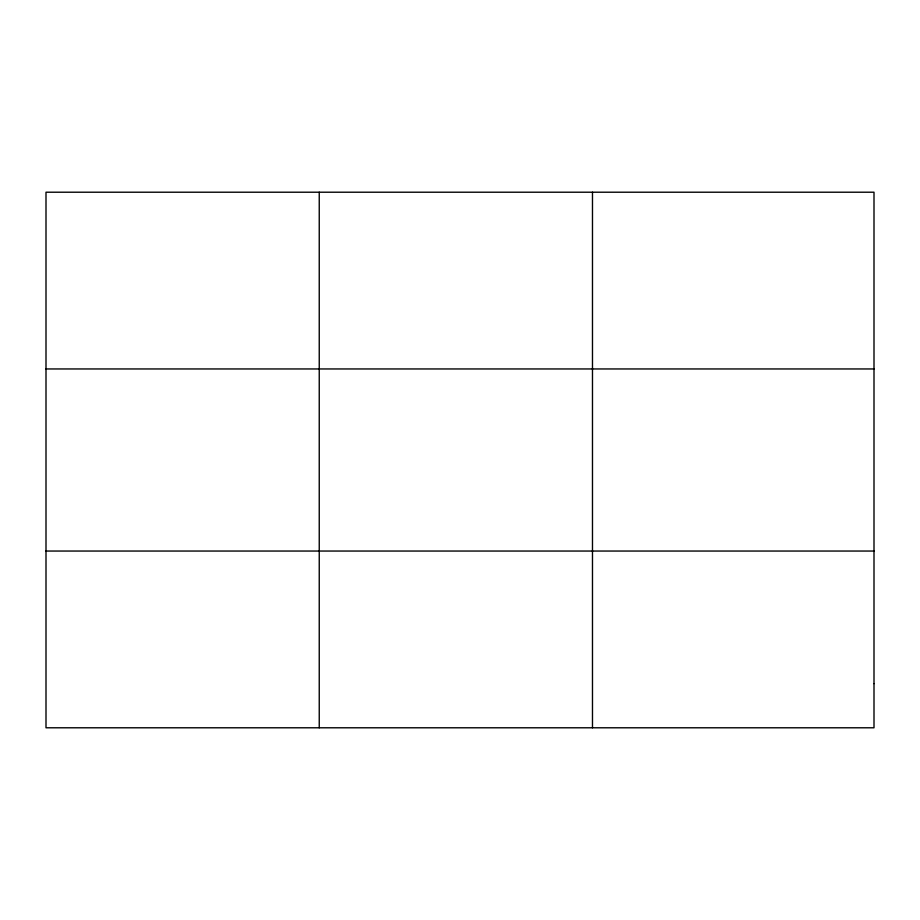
<?xml version="1.0" encoding="UTF-8"?>
<svg xmlns="http://www.w3.org/2000/svg" width="920" height="920" viewBox="0 0 920 920"><rect width="100%" height="100%" fill="white"/><g stroke="black" fill="none" stroke-linecap="round" stroke-linejoin="round"><path stroke-width="1.38" d="M319.24 727.789L319.24 192.211M592.48 727.789L592.48 192.211M46 368.954L874 368.954M46 551.045L874 551.045M874 683.606L874 727.789L46 727.789L46 192.211L874 192.211L874 683.606"/></g></svg>
